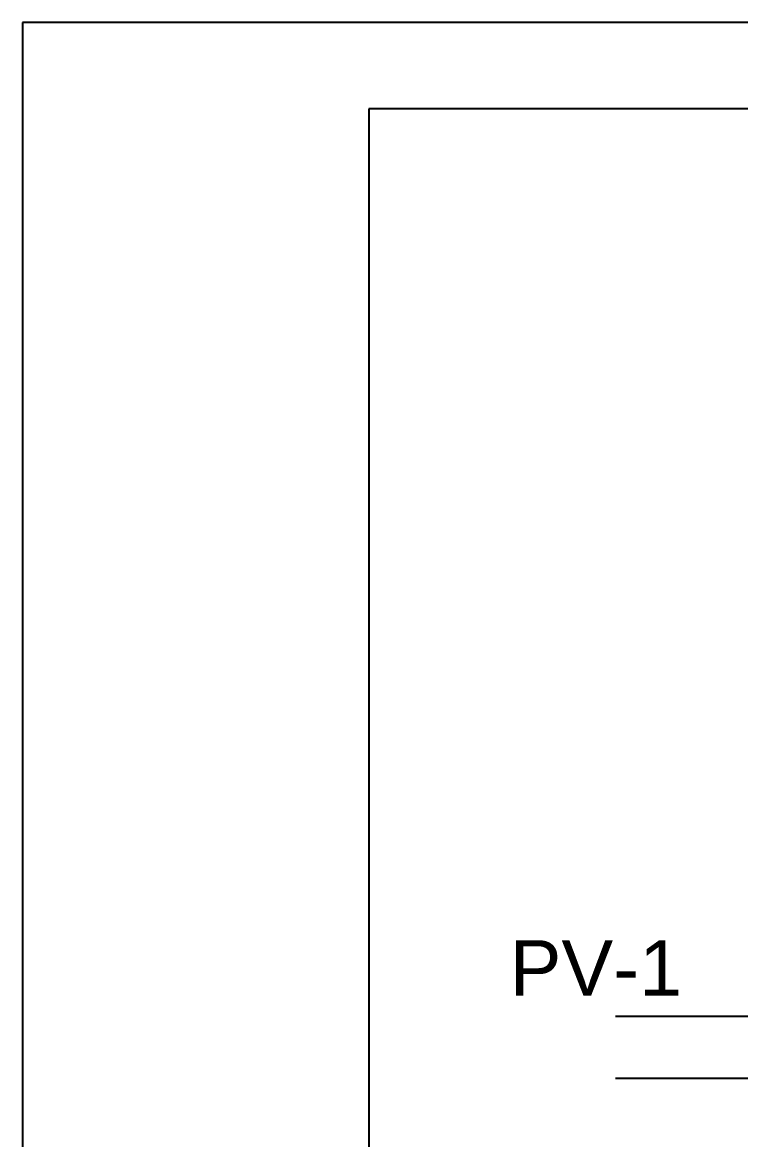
# Model space of a CAD drawing. Header units: inches. Extents: x 27 to 2311866, y 25 to 2322495.
# Drawn here: x 27 to 161365, y 2071548 to 2322495 of the extents above; entities that cross this region are included whole.
import ezdxf

# ---------------------------------------------------------------- set-up
doc = ezdxf.new("R2010")
doc.units = ezdxf.units.IN
doc.header["$MEASUREMENT"] = 0
doc.layers.add('FRAME', color=7, linetype='Continuous')
doc.layers.add('Слаботочка', color=4, linetype='Continuous', lineweight=30)
doc.styles.get("Standard").update_dxf_attribs({"font": 'arial.ttf'})

# ---------------------------------------------------------------- blocks, each defined once
blk = doc.blocks.new('Рамка')
at = {"layer": 'FRAME'}
for p, q in [((3316395, 2776848), (672645, 2776848)), ((672645, 2776848), (672645, 907530)), ((3294142, 2754595), (761660, 2754595)), ((761660, 2754595), (761660, 929783))]:
    blk.add_line(p, q, dxfattribs=at)

msp = doc.modelspace()

# ---------------------------------------------------------------- linework, layer by layer
at = {"color": 1}
msp.add_lwpolyline([(220028, 2099178), (133283, 2099178)], dxfattribs=at)
at = {"color": 5}
msp.add_lwpolyline([(220028, 2085256), (133283, 2085256)], dxfattribs=at)

# ---------------------------------------------------------------- block references
at = {"layer": 'Слаботочка', "xscale": 0.8744539382128907, "yscale": 0.8744539382128907, "zscale": 0.8744539382128907}
msp.add_blockref('Рамка', (-588169, -105731), dxfattribs=at)

# ---------------------------------------------------------------- texts
msp.add_text('PV-1', height=12490).set_placement((109467, 2103850))

doc.saveas('drawing.dxf')
